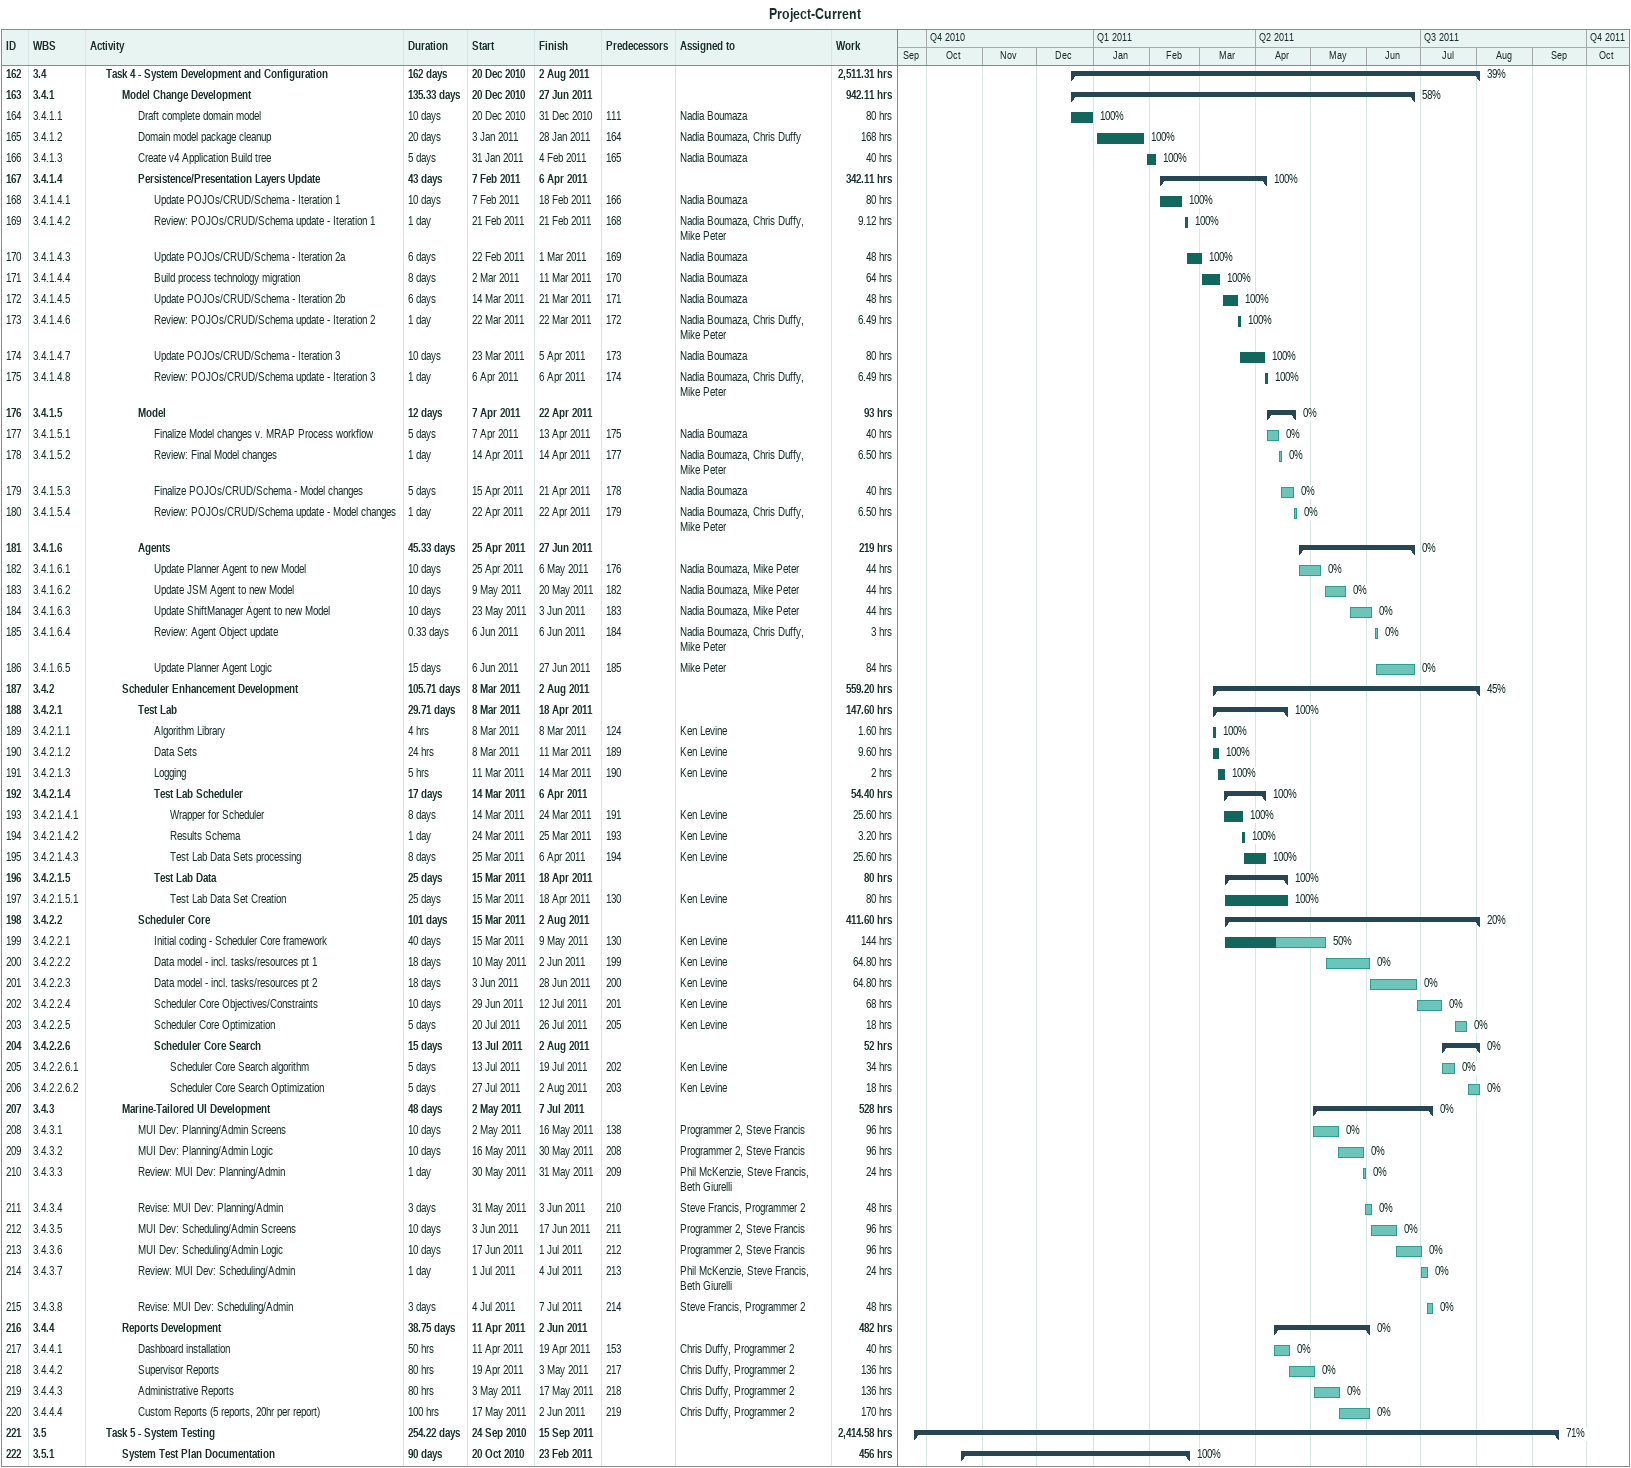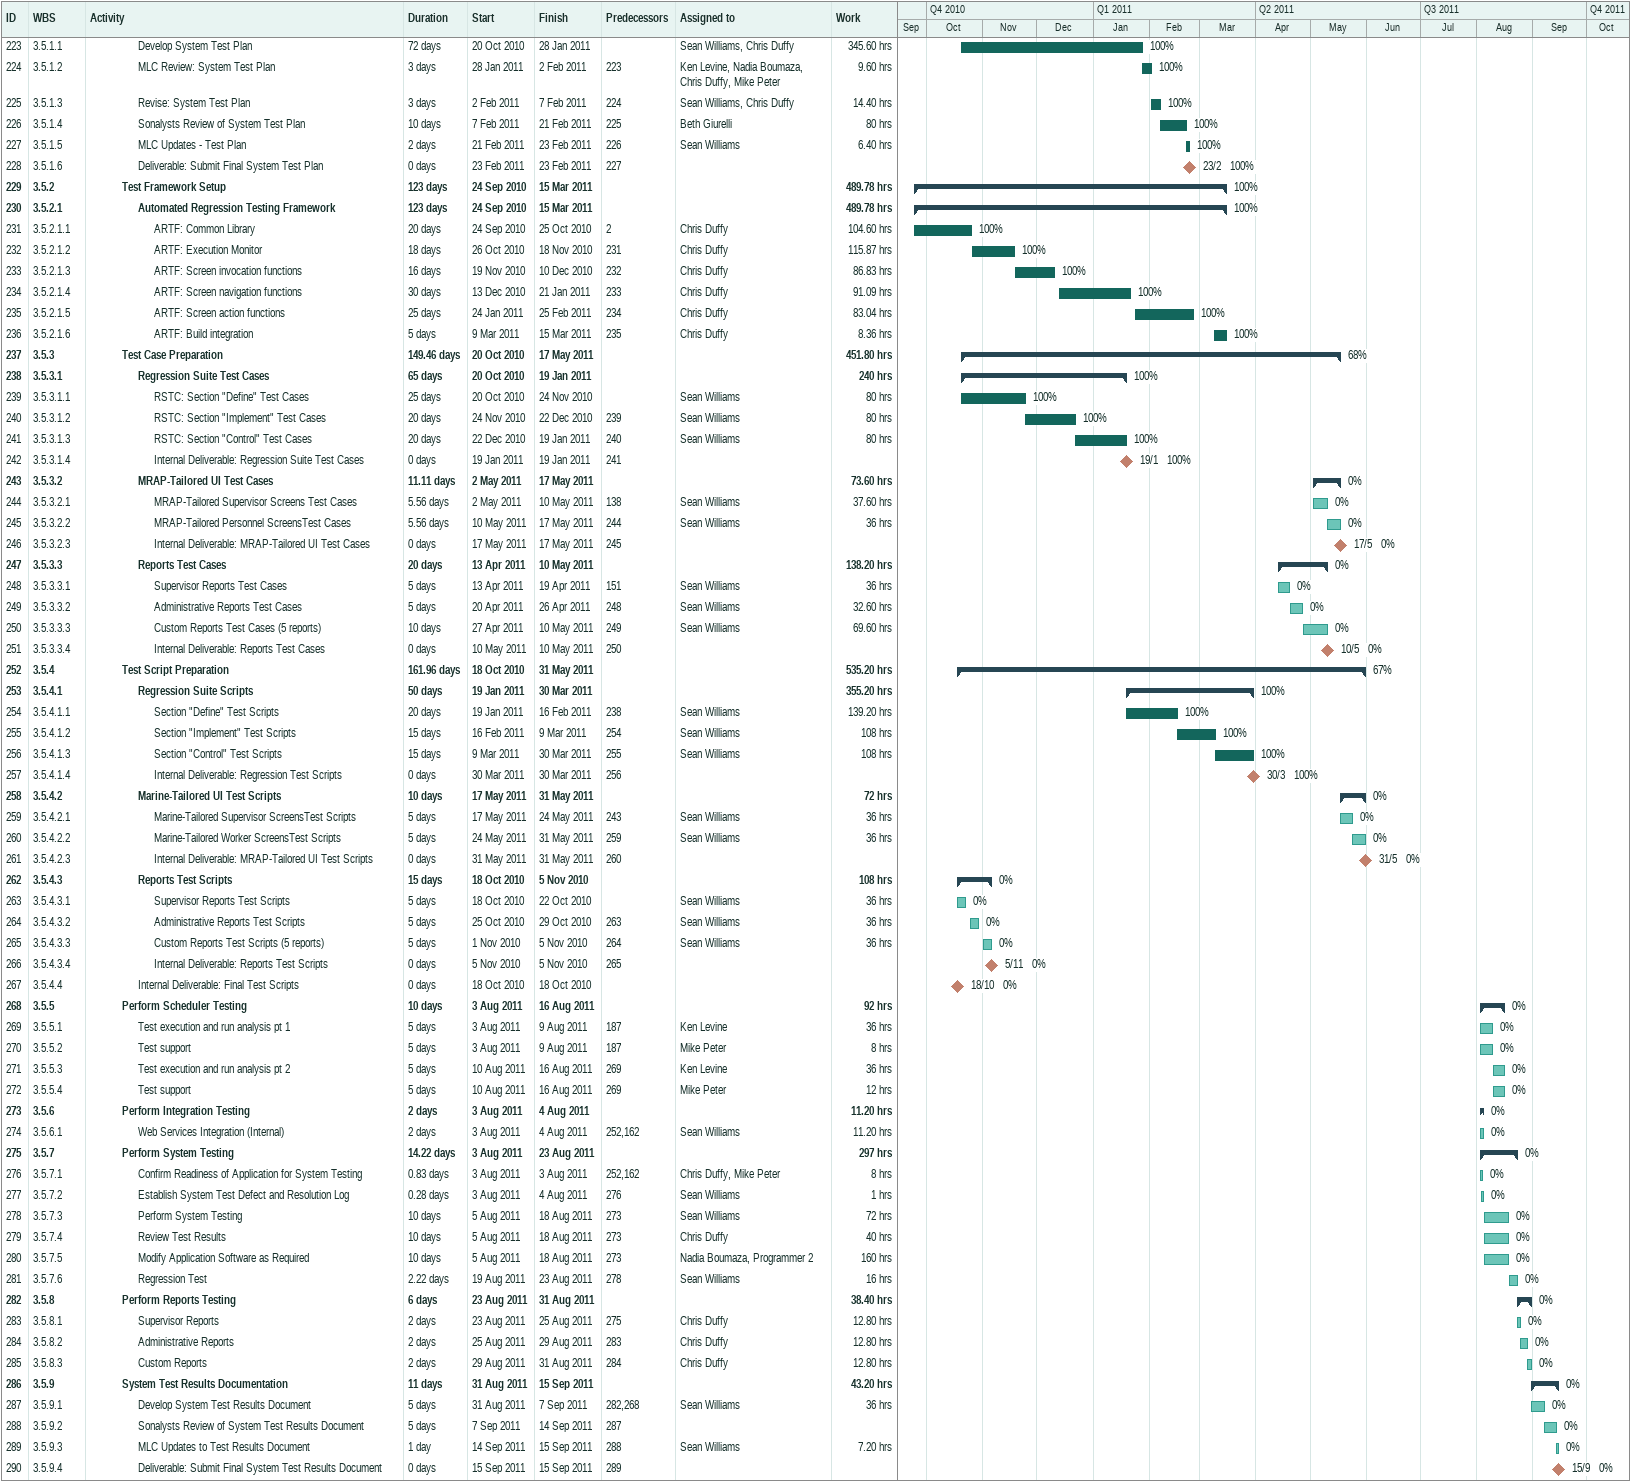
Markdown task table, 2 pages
Project-Current

| ID | WBS | Task | Duration | Start | Finish | Predecessors | Resources | % complete | Work (h) |
|---|---|---|---|---|---|---|---|---|---|
| 162 | 3.4 | **Task 4 - System Development and Configuration** | 162d | 2010-12-20 | 2011-08-02 |  |  | 39 | 2511.31 |
| 163 | 3.4.1 | **Model Change Development** | 135.33d | 2010-12-20 | 2011-06-27 |  |  | 58 | 942.11 |
| 164 | 3.4.1.1 | Draft complete domain model | 10d | 2010-12-20 | 2010-12-31 | 111 | Nadia Boumaza | 100 | 80 |
| 165 | 3.4.1.2 | Domain model package cleanup | 20d | 2011-01-03 | 2011-01-28 | 164 | Nadia Boumaza, Chris Duffy | 100 | 168 |
| 166 | 3.4.1.3 | Create v4 Application Build tree | 5d | 2011-01-31 | 2011-02-04 | 165 | Nadia Boumaza | 100 | 40 |
| 167 | 3.4.1.4 | **Persistence/Presentation Layers Update** | 43d | 2011-02-07 | 2011-04-06 |  |  | 100 | 342.11 |
| 168 | 3.4.1.4.1 | Update POJOs/CRUD/Schema - Iteration 1 | 10d | 2011-02-07 | 2011-02-18 | 166 | Nadia Boumaza | 100 | 80 |
| 169 | 3.4.1.4.2 | Review: POJOs/CRUD/Schema update - Iteration 1 | 1d | 2011-02-21 | 2011-02-21 | 168 | Nadia Boumaza, Chris Duffy, Mike Peter | 100 | 9.12 |
| 170 | 3.4.1.4.3 | Update POJOs/CRUD/Schema - Iteration 2a | 6d | 2011-02-22 | 2011-03-01 | 169 | Nadia Boumaza | 100 | 48 |
| 171 | 3.4.1.4.4 | Build process technology migration | 8d | 2011-03-02 | 2011-03-11 | 170 | Nadia Boumaza | 100 | 64 |
| 172 | 3.4.1.4.5 | Update POJOs/CRUD/Schema - Iteration 2b | 6d | 2011-03-14 | 2011-03-21 | 171 | Nadia Boumaza | 100 | 48 |
| 173 | 3.4.1.4.6 | Review: POJOs/CRUD/Schema update - Iteration 2 | 1d | 2011-03-22 | 2011-03-22 | 172 | Nadia Boumaza, Chris Duffy, Mike Peter | 100 | 6.49 |
| 174 | 3.4.1.4.7 | Update POJOs/CRUD/Schema - Iteration 3 | 10d | 2011-03-23 | 2011-04-05 | 173 | Nadia Boumaza | 100 | 80 |
| 175 | 3.4.1.4.8 | Review: POJOs/CRUD/Schema update - Iteration 3 | 1d | 2011-04-06 | 2011-04-06 | 174 | Nadia Boumaza, Chris Duffy, Mike Peter | 100 | 6.49 |
| 176 | 3.4.1.5 | **Model** | 12d | 2011-04-07 | 2011-04-22 |  |  | 0 | 93 |
| 177 | 3.4.1.5.1 | Finalize Model changes v. MRAP Process workflow | 5d | 2011-04-07 | 2011-04-13 | 175 | Nadia Boumaza | 0 | 40 |
| 178 | 3.4.1.5.2 | Review: Final Model changes | 1d | 2011-04-14 | 2011-04-14 | 177 | Nadia Boumaza, Chris Duffy, Mike Peter | 0 | 6.50 |
| 179 | 3.4.1.5.3 | Finalize POJOs/CRUD/Schema - Model changes | 5d | 2011-04-15 | 2011-04-21 | 178 | Nadia Boumaza | 0 | 40 |
| 180 | 3.4.1.5.4 | Review: POJOs/CRUD/Schema update - Model changes | 1d | 2011-04-22 | 2011-04-22 | 179 | Nadia Boumaza, Chris Duffy, Mike Peter | 0 | 6.50 |
| 181 | 3.4.1.6 | **Agents** | 45.33d | 2011-04-25 | 2011-06-27 |  |  | 0 | 219 |
| 182 | 3.4.1.6.1 | Update Planner Agent to new Model | 10d | 2011-04-25 | 2011-05-06 | 176 | Nadia Boumaza, Mike Peter | 0 | 44 |
| 183 | 3.4.1.6.2 | Update JSM Agent to new Model | 10d | 2011-05-09 | 2011-05-20 | 182 | Nadia Boumaza, Mike Peter | 0 | 44 |
| 184 | 3.4.1.6.3 | Update ShiftManager Agent to new Model | 10d | 2011-05-23 | 2011-06-03 | 183 | Nadia Boumaza, Mike Peter | 0 | 44 |
| 185 | 3.4.1.6.4 | Review: Agent Object update | 0.33d | 2011-06-06 | 2011-06-06 | 184 | Nadia Boumaza, Chris Duffy, Mike Peter | 0 | 3 |
| 186 | 3.4.1.6.5 | Update Planner Agent Logic | 15d | 2011-06-06 | 2011-06-27 | 185 | Mike Peter | 0 | 84 |
| 187 | 3.4.2 | **Scheduler Enhancement Development** | 105.71d | 2011-03-08 | 2011-08-02 |  |  | 45 | 559.20 |
| 188 | 3.4.2.1 | **Test Lab** | 29.71d | 2011-03-08 | 2011-04-18 |  |  | 100 | 147.60 |
| 189 | 3.4.2.1.1 | Algorithm Library | 4h | 2011-03-08 | 2011-03-08 | 124 | Ken Levine | 100 | 1.60 |
| 190 | 3.4.2.1.2 | Data Sets | 24h | 2011-03-08 | 2011-03-11 | 189 | Ken Levine | 100 | 9.60 |
| 191 | 3.4.2.1.3 | Logging | 5h | 2011-03-11 | 2011-03-14 | 190 | Ken Levine | 100 | 2 |
| 192 | 3.4.2.1.4 | **Test Lab Scheduler** | 17d | 2011-03-14 | 2011-04-06 |  |  | 100 | 54.40 |
| 193 | 3.4.2.1.4.1 | Wrapper for Scheduler | 8d | 2011-03-14 | 2011-03-24 | 191 | Ken Levine | 100 | 25.60 |
| 194 | 3.4.2.1.4.2 | Results Schema | 1d | 2011-03-24 | 2011-03-25 | 193 | Ken Levine | 100 | 3.20 |
| 195 | 3.4.2.1.4.3 | Test Lab Data Sets processing | 8d | 2011-03-25 | 2011-04-06 | 194 | Ken Levine | 100 | 25.60 |
| 196 | 3.4.2.1.5 | **Test Lab Data** | 25d | 2011-03-15 | 2011-04-18 |  |  | 100 | 80 |
| 197 | 3.4.2.1.5.1 | Test Lab Data Set Creation | 25d | 2011-03-15 | 2011-04-18 | 130 | Ken Levine | 100 | 80 |
| 198 | 3.4.2.2 | **Scheduler Core** | 101d | 2011-03-15 | 2011-08-02 |  |  | 20 | 411.60 |
| 199 | 3.4.2.2.1 | Initial coding - Scheduler Core framework | 40d | 2011-03-15 | 2011-05-09 | 130 | Ken Levine | 50 | 144 |
| 200 | 3.4.2.2.2 | Data model - incl. tasks/resources pt 1 | 18d | 2011-05-10 | 2011-06-02 | 199 | Ken Levine | 0 | 64.80 |
| 201 | 3.4.2.2.3 | Data model - incl. tasks/resources pt 2 | 18d | 2011-06-03 | 2011-06-28 | 200 | Ken Levine | 0 | 64.80 |
| 202 | 3.4.2.2.4 | Scheduler Core Objectives/Constraints | 10d | 2011-06-29 | 2011-07-12 | 201 | Ken Levine | 0 | 68 |
| 203 | 3.4.2.2.5 | Scheduler Core Optimization | 5d | 2011-07-20 | 2011-07-26 | 205 | Ken Levine | 0 | 18 |
| 204 | 3.4.2.2.6 | **Scheduler Core Search** | 15d | 2011-07-13 | 2011-08-02 |  |  | 0 | 52 |
| 205 | 3.4.2.2.6.1 | Scheduler Core Search algorithm | 5d | 2011-07-13 | 2011-07-19 | 202 | Ken Levine | 0 | 34 |
| 206 | 3.4.2.2.6.2 | Scheduler Core Search Optimization | 5d | 2011-07-27 | 2011-08-02 | 203 | Ken Levine | 0 | 18 |
| 207 | 3.4.3 | **Marine-Tailored UI Development** | 48d | 2011-05-02 | 2011-07-07 |  |  | 0 | 528 |
| 208 | 3.4.3.1 | MUI Dev: Planning/Admin Screens | 10d | 2011-05-02 | 2011-05-16 | 138 | Programmer 2, Steve Francis | 0 | 96 |
| 209 | 3.4.3.2 | MUI Dev: Planning/Admin Logic | 10d | 2011-05-16 | 2011-05-30 | 208 | Programmer 2, Steve Francis | 0 | 96 |
| 210 | 3.4.3.3 | Review: MUI Dev: Planning/Admin | 1d | 2011-05-30 | 2011-05-31 | 209 | Phil McKenzie, Steve Francis, Beth Giurelli | 0 | 24 |
| 211 | 3.4.3.4 | Revise: MUI Dev: Planning/Admin | 3d | 2011-05-31 | 2011-06-03 | 210 | Steve Francis, Programmer 2 | 0 | 48 |
| 212 | 3.4.3.5 | MUI Dev: Scheduling/Admin Screens | 10d | 2011-06-03 | 2011-06-17 | 211 | Programmer 2, Steve Francis | 0 | 96 |
| 213 | 3.4.3.6 | MUI Dev: Scheduling/Admin Logic | 10d | 2011-06-17 | 2011-07-01 | 212 | Programmer 2, Steve Francis | 0 | 96 |
| 214 | 3.4.3.7 | Review: MUI Dev: Scheduling/Admin | 1d | 2011-07-01 | 2011-07-04 | 213 | Phil McKenzie, Steve Francis, Beth Giurelli | 0 | 24 |
| 215 | 3.4.3.8 | Revise: MUI Dev: Scheduling/Admin | 3d | 2011-07-04 | 2011-07-07 | 214 | Steve Francis, Programmer 2 | 0 | 48 |
| 216 | 3.4.4 | **Reports Development** | 38.75d | 2011-04-11 | 2011-06-02 |  |  | 0 | 482 |
| 217 | 3.4.4.1 | Dashboard installation | 50h | 2011-04-11 | 2011-04-19 | 153 | Chris Duffy, Programmer 2 | 0 | 40 |
| 218 | 3.4.4.2 | Supervisor Reports | 80h | 2011-04-19 | 2011-05-03 | 217 | Chris Duffy, Programmer 2 | 0 | 136 |
| 219 | 3.4.4.3 | Administrative Reports | 80h | 2011-05-03 | 2011-05-17 | 218 | Chris Duffy, Programmer 2 | 0 | 136 |
| 220 | 3.4.4.4 | Custom Reports (5 reports, 20hr per report) | 100h | 2011-05-17 | 2011-06-02 | 219 | Chris Duffy, Programmer 2 | 0 | 170 |
| 221 | 3.5 | **Task 5 - System Testing** | 254.22d | 2010-09-24 | 2011-09-15 |  |  | 71 | 2414.58 |
| 222 | 3.5.1 | **System Test Plan Documentation** | 90d | 2010-10-20 | 2011-02-23 |  |  | 100 | 456 |
| 223 | 3.5.1.1 | Develop System Test Plan | 72d | 2010-10-20 | 2011-01-28 |  | Sean Williams, Chris Duffy | 100 | 345.60 |
| 224 | 3.5.1.2 | MLC Review: System Test Plan | 3d | 2011-01-28 | 2011-02-02 | 223 | Ken Levine, Nadia Boumaza, Chris Duffy, Mike Peter | 100 | 9.60 |
| 225 | 3.5.1.3 | Revise: System Test Plan | 3d | 2011-02-02 | 2011-02-07 | 224 | Sean Williams, Chris Duffy | 100 | 14.40 |
| 226 | 3.5.1.4 | Sonalysts Review of System Test Plan | 10d | 2011-02-07 | 2011-02-21 | 225 | Beth Giurelli | 100 | 80 |
| 227 | 3.5.1.5 | MLC Updates - Test Plan | 2d | 2011-02-21 | 2011-02-23 | 226 | Sean Williams | 100 | 6.40 |
| 228 | 3.5.1.6 | Deliverable: Submit Final System Test Plan | 0d | 2011-02-23 | 2011-02-23 | 227 |  | 100 |  |
| 229 | 3.5.2 | **Test Framework Setup** | 123d | 2010-09-24 | 2011-03-15 |  |  | 100 | 489.78 |
| 230 | 3.5.2.1 | **Automated Regression Testing Framework** | 123d | 2010-09-24 | 2011-03-15 |  |  | 100 | 489.78 |
| 231 | 3.5.2.1.1 | ARTF: Common Library | 20d | 2010-09-24 | 2010-10-25 | 2 | Chris Duffy | 100 | 104.60 |
| 232 | 3.5.2.1.2 | ARTF: Execution Monitor | 18d | 2010-10-26 | 2010-11-18 | 231 | Chris Duffy | 100 | 115.87 |
| 233 | 3.5.2.1.3 | ARTF: Screen invocation functions | 16d | 2010-11-19 | 2010-12-10 | 232 | Chris Duffy | 100 | 86.83 |
| 234 | 3.5.2.1.4 | ARTF: Screen navigation functions | 30d | 2010-12-13 | 2011-01-21 | 233 | Chris Duffy | 100 | 91.09 |
| 235 | 3.5.2.1.5 | ARTF: Screen action functions | 25d | 2011-01-24 | 2011-02-25 | 234 | Chris Duffy | 100 | 83.04 |
| 236 | 3.5.2.1.6 | ARTF: Build integration | 5d | 2011-03-09 | 2011-03-15 | 235 | Chris Duffy | 100 | 8.36 |
| 237 | 3.5.3 | **Test Case Preparation** | 149.46d | 2010-10-20 | 2011-05-17 |  |  | 68 | 451.80 |
| 238 | 3.5.3.1 | **Regression Suite Test Cases** | 65d | 2010-10-20 | 2011-01-19 |  |  | 100 | 240 |
| 239 | 3.5.3.1.1 | RSTC: Section "Define" Test Cases | 25d | 2010-10-20 | 2010-11-24 |  | Sean Williams | 100 | 80 |
| 240 | 3.5.3.1.2 | RSTC: Section "Implement" Test Cases | 20d | 2010-11-24 | 2010-12-22 | 239 | Sean Williams | 100 | 80 |
| 241 | 3.5.3.1.3 | RSTC: Section "Control" Test Cases | 20d | 2010-12-22 | 2011-01-19 | 240 | Sean Williams | 100 | 80 |
| 242 | 3.5.3.1.4 | Internal Deliverable: Regression Suite Test Cases | 0d | 2011-01-19 | 2011-01-19 | 241 |  | 100 |  |
| 243 | 3.5.3.2 | **MRAP-Tailored UI Test Cases** | 11.11d | 2011-05-02 | 2011-05-17 |  |  | 0 | 73.60 |
| 244 | 3.5.3.2.1 | MRAP-Tailored Supervisor Screens Test Cases | 5.56d | 2011-05-02 | 2011-05-10 | 138 | Sean Williams | 0 | 37.60 |
| 245 | 3.5.3.2.2 | MRAP-Tailored Personnel ScreensTest Cases | 5.56d | 2011-05-10 | 2011-05-17 | 244 | Sean Williams | 0 | 36 |
| 246 | 3.5.3.2.3 | Internal Deliverable: MRAP-Tailored UI Test Cases | 0d | 2011-05-17 | 2011-05-17 | 245 |  | 0 |  |
| 247 | 3.5.3.3 | **Reports Test Cases** | 20d | 2011-04-13 | 2011-05-10 |  |  | 0 | 138.20 |
| 248 | 3.5.3.3.1 | Supervisor Reports Test Cases | 5d | 2011-04-13 | 2011-04-19 | 151 | Sean Williams | 0 | 36 |
| 249 | 3.5.3.3.2 | Administrative Reports Test Cases | 5d | 2011-04-20 | 2011-04-26 | 248 | Sean Williams | 0 | 32.60 |
| 250 | 3.5.3.3.3 | Custom Reports Test Cases (5 reports) | 10d | 2011-04-27 | 2011-05-10 | 249 | Sean Williams | 0 | 69.60 |
| 251 | 3.5.3.3.4 | Internal Deliverable: Reports Test Cases | 0d | 2011-05-10 | 2011-05-10 | 250 |  | 0 |  |
| 252 | 3.5.4 | **Test Script Preparation** | 161.96d | 2010-10-18 | 2011-05-31 |  |  | 67 | 535.20 |
| 253 | 3.5.4.1 | **Regression Suite Scripts** | 50d | 2011-01-19 | 2011-03-30 |  |  | 100 | 355.20 |
| 254 | 3.5.4.1.1 | Section "Define" Test Scripts | 20d | 2011-01-19 | 2011-02-16 | 238 | Sean Williams | 100 | 139.20 |
| 255 | 3.5.4.1.2 | Section "Implement" Test Scripts | 15d | 2011-02-16 | 2011-03-09 | 254 | Sean Williams | 100 | 108 |
| 256 | 3.5.4.1.3 | Section "Control" Test Scripts | 15d | 2011-03-09 | 2011-03-30 | 255 | Sean Williams | 100 | 108 |
| 257 | 3.5.4.1.4 | Internal Deliverable: Regression Test Scripts | 0d | 2011-03-30 | 2011-03-30 | 256 |  | 100 |  |
| 258 | 3.5.4.2 | **Marine-Tailored UI Test Scripts** | 10d | 2011-05-17 | 2011-05-31 |  |  | 0 | 72 |
| 259 | 3.5.4.2.1 | Marine-Tailored Supervisor ScreensTest Scripts | 5d | 2011-05-17 | 2011-05-24 | 243 | Sean Williams | 0 | 36 |
| 260 | 3.5.4.2.2 | Marine-Tailored Worker ScreensTest Scripts | 5d | 2011-05-24 | 2011-05-31 | 259 | Sean Williams | 0 | 36 |
| 261 | 3.5.4.2.3 | Internal Deliverable: MRAP-Tailored UI Test Scripts | 0d | 2011-05-31 | 2011-05-31 | 260 |  | 0 |  |
| 262 | 3.5.4.3 | **Reports Test Scripts** | 15d | 2010-10-18 | 2010-11-05 |  |  | 0 | 108 |
| 263 | 3.5.4.3.1 | Supervisor Reports Test Scripts | 5d | 2010-10-18 | 2010-10-22 |  | Sean Williams | 0 | 36 |
| 264 | 3.5.4.3.2 | Administrative Reports Test Scripts | 5d | 2010-10-25 | 2010-10-29 | 263 | Sean Williams | 0 | 36 |
| 265 | 3.5.4.3.3 | Custom Reports Test Scripts (5 reports) | 5d | 2010-11-01 | 2010-11-05 | 264 | Sean Williams | 0 | 36 |
| 266 | 3.5.4.3.4 | Internal Deliverable: Reports Test Scripts | 0d | 2010-11-05 | 2010-11-05 | 265 |  | 0 |  |
| 267 | 3.5.4.4 | Internal Deliverable: Final Test Scripts | 0d | 2010-10-18 | 2010-10-18 |  |  | 0 |  |
| 268 | 3.5.5 | **Perform Scheduler Testing** | 10d | 2011-08-03 | 2011-08-16 |  |  | 0 | 92 |
| 269 | 3.5.5.1 | Test execution and run analysis pt 1 | 5d | 2011-08-03 | 2011-08-09 | 187 | Ken Levine | 0 | 36 |
| 270 | 3.5.5.2 | Test support | 5d | 2011-08-03 | 2011-08-09 | 187 | Mike Peter | 0 | 8 |
| 271 | 3.5.5.3 | Test execution and run analysis pt 2 | 5d | 2011-08-10 | 2011-08-16 | 269 | Ken Levine | 0 | 36 |
| 272 | 3.5.5.4 | Test support | 5d | 2011-08-10 | 2011-08-16 | 269 | Mike Peter | 0 | 12 |
| 273 | 3.5.6 | **Perform Integration Testing** | 2d | 2011-08-03 | 2011-08-04 |  |  | 0 | 11.20 |
| 274 | 3.5.6.1 | Web Services Integration (Internal) | 2d | 2011-08-03 | 2011-08-04 | 252, 162 | Sean Williams | 0 | 11.20 |
| 275 | 3.5.7 | **Perform System Testing** | 14.22d | 2011-08-03 | 2011-08-23 |  |  | 0 | 297 |
| 276 | 3.5.7.1 | Confirm Readiness of Application for System Testing | 0.83d | 2011-08-03 | 2011-08-03 | 252, 162 | Chris Duffy, Mike Peter | 0 | 8 |
| 277 | 3.5.7.2 | Establish System Test Defect and Resolution Log | 0.28d | 2011-08-03 | 2011-08-04 | 276 | Sean Williams | 0 | 1 |
| 278 | 3.5.7.3 | Perform System Testing | 10d | 2011-08-05 | 2011-08-18 | 273 | Sean Williams | 0 | 72 |
| 279 | 3.5.7.4 | Review Test Results | 10d | 2011-08-05 | 2011-08-18 | 273 | Chris Duffy | 0 | 40 |
| 280 | 3.5.7.5 | Modify Application Software as Required | 10d | 2011-08-05 | 2011-08-18 | 273 | Nadia Boumaza, Programmer 2 | 0 | 160 |
| 281 | 3.5.7.6 | Regression Test | 2.22d | 2011-08-19 | 2011-08-23 | 278 | Sean Williams | 0 | 16 |
| 282 | 3.5.8 | **Perform Reports Testing** | 6d | 2011-08-23 | 2011-08-31 |  |  | 0 | 38.40 |
| 283 | 3.5.8.1 | Supervisor Reports | 2d | 2011-08-23 | 2011-08-25 | 275 | Chris Duffy | 0 | 12.80 |
| 284 | 3.5.8.2 | Administrative Reports | 2d | 2011-08-25 | 2011-08-29 | 283 | Chris Duffy | 0 | 12.80 |
| 285 | 3.5.8.3 | Custom Reports | 2d | 2011-08-29 | 2011-08-31 | 284 | Chris Duffy | 0 | 12.80 |
| 286 | 3.5.9 | **System Test Results Documentation** | 11d | 2011-08-31 | 2011-09-15 |  |  | 0 | 43.20 |
| 287 | 3.5.9.1 | Develop System Test Results Document | 5d | 2011-08-31 | 2011-09-07 | 282, 268 | Sean Williams | 0 | 36 |
| 288 | 3.5.9.2 | Sonalysts Review of System Test Results Document | 5d | 2011-09-07 | 2011-09-14 | 287 |  | 0 |  |
| 289 | 3.5.9.3 | MLC Updates to Test Results Document | 1d | 2011-09-14 | 2011-09-15 | 288 | Sean Williams | 0 | 7.20 |
| 290 | 3.5.9.4 | Deliverable: Submit Final System Test Results Document | 0d | 2011-09-15 | 2011-09-15 | 289 |  | 0 |  |
